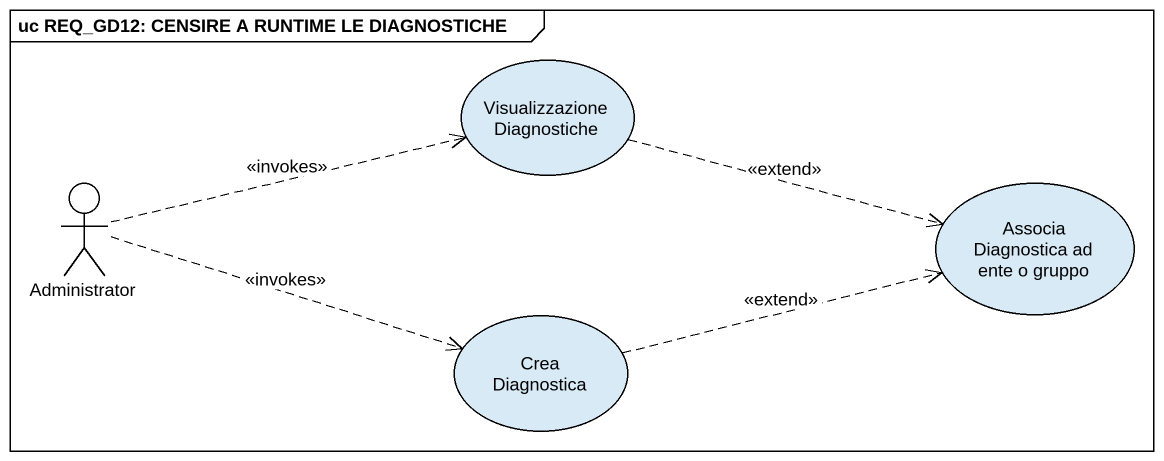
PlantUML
@startuml
mainframe uc REQ_GD12: CENSIRE A RUNTIME LE DIAGNOSTICHE
usecase "Visualizzazione Diagnostiche" as Visualizzazione_Diagnostiche
actor Administrator
usecase "Associa Diagnostica ad ente o gruppo" as Associa_Diagnostica_ad_ente
usecase "Crea Diagnostica" as Crea_Diagnostica
Visualizzazione_Diagnostiche .right.> Associa_Diagnostica_ad_ente : <<extend>>
Administrator .right.> Visualizzazione_Diagnostiche : <<invokes>>
Administrator .right.> Crea_Diagnostica : <<invokes>>
Crea_Diagnostica .right.> Associa_Diagnostica_ad_ente : <<extend>>
@enduml
